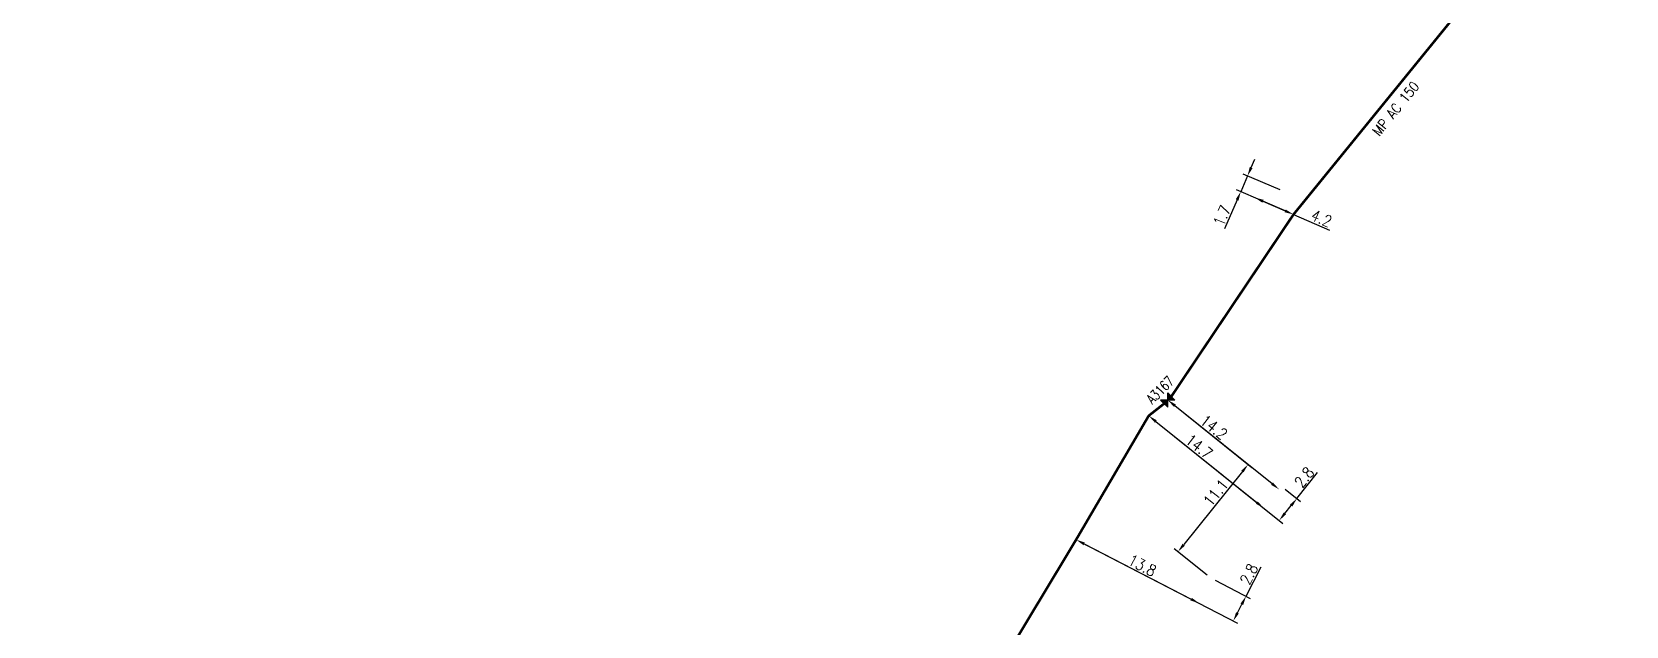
# Model space of a CAD drawing. Header units: millimetres. Extents: x 185000 to 186005, y 127000 to 128000.
# Drawn here: x 185225.9 to 185384, y 127500.2 to 127559.1 of the extents above; entities that cross this region are included whole.
import ezdxf
from ezdxf.enums import TextEntityAlignment as Align

# ---------------------------------------------------------------- set-up
doc = ezdxf.new("R2010")
doc.units = ezdxf.units.MM
doc.header["$PDMODE"] = 34
doc.layers.get('0').update_dxf_attribs({"linetype": 'CONTINUOUS'})
doc.layers.get('DEFPOINTS').update_dxf_attribs({"linetype": 'CONTINUOUS'})
doc.layers.add('G_120', color=4, linetype='CONTINUOUS')
doc.layers.add('G_300', color=7, linetype='CONTINUOUS')
doc.styles.get("Standard").update_dxf_attribs({"font": 'romans.shx', "width": 0.85})
doc.linetypes.add('G_TYPB_AP', pattern='A,5,-0.3,["o",Standard,S=1.5,R=0,X=0,Y=-0.5],-1.65', length=6.95)
doc.linetypes.add('G_TYPB_PE', pattern='A,5,-0.3,["o",Standard,S=1.5,R=0,X=0,Y=-0.5],-1.65', length=6.95)
doc.dimstyles.get("Standard").update_dxf_attribs({"dimtxt": 1.5, "dimasz": 1.2, "dimexe": 0.625, "dimexo": 0.625, "dimgap": 0.25, "dimtad": 1, "dimdec": 1, "dimzin": 0, "dimdsep": 46, "dimtxsty": 'Standard', "dimcen": -0.5, "dimadec": 0, "dimazin": 0, "dimtfac": 1, "dimtdec": 1, "dimtmove": 0, "dimatfit": 3, "dimfxl": 0, "dimtolj": 1, "dimtzin": 0, "dimarcsym": 0})

# ---------------------------------------------------------------- blocks, each defined once
blk = doc.blocks.new('*D324')
at = {"layer": 'DEFPOINTS', "color": 0, "linetype": 'Continuous', "ltscale": 0.5, "transparency": 16777216}
for p in [(185346.5, 127544.83), (185350.16, 127543.25), (185351.06, 127541.01)]:
    blk.add_point(p, dxfattribs=at)
at = {"layer": 'G_120', "color": 0, "linetype": 'Continuous', "lineweight": -2, "ltscale": 0.5, "transparency": 16777216}
for p, q in [((185346.86, 127545.66), (185347.22, 127546.49)), ((185346.5, 127544.83), (185345.83, 127543.27)), ((185349.73, 127543.44), (185346.07, 127545.02)), ((185350.63, 127541.19), (185345.4, 127543.46)), ((185345.47, 127542.45), (185344.22, 127539.57))]:
    blk.add_line(p, q, dxfattribs=at)
at = {"layer": 'G_120', "color": 0, "linetype": 'Continuous', "ltscale": 0.5, "transparency": 16777216}
for points in [[(185346.72, 127545.72), (185347, 127545.6), (185346.5, 127544.83)], [(185345.33, 127542.51), (185345.61, 127542.39), (185345.83, 127543.27)]]:
    blk.add_solid(points, dxfattribs=at)
at = {"layer": 'G_120', "color": 0, "linetype": 'Continuous', "ltscale": 0.5, "transparency": 16777216, "insert": (185343.98, 127540.89), "char_height": 1.125, "attachment_point": 5, "rotation": 66.571}
blk.add_mtext('\\A1;1.7', dxfattribs=at)
blk = doc.blocks.new('*D325')
at = {"layer": 'DEFPOINTS', "color": 0, "linetype": 'Continuous', "ltscale": 0.5, "transparency": 16777216}
for p in [(185347.21, 127542.68), (185347.21, 127542.68), (185351.06, 127541.01)]:
    blk.add_point(p, dxfattribs=at)
at = {"layer": 'G_120', "color": 0, "linetype": 'Continuous', "lineweight": -2, "ltscale": 0.5, "transparency": 16777216}
for p, q in [((185348.03, 127542.32), (185350.23, 127541.37)), ((185351.06, 127541.01), (185354.62, 127539.46))]:
    blk.add_line(p, q, dxfattribs=at)
at = {"layer": 'G_120', "color": 0, "linetype": 'Continuous', "ltscale": 0.5, "transparency": 16777216}
for points in [[(185348.09, 127542.46), (185347.97, 127542.18), (185347.21, 127542.68)], [(185350.29, 127541.5), (185350.17, 127541.23), (185351.06, 127541.01)]]:
    blk.add_solid(points, dxfattribs=at)
at = {"layer": 'G_120', "color": 0, "linetype": 'Continuous', "ltscale": 0.5, "transparency": 16777216, "insert": (185353.83, 127540.62), "char_height": 1.125, "attachment_point": 5, "rotation": 336.571}
blk.add_mtext('\\A1;4.2', dxfattribs=at)
blk = doc.blocks.new('*D446')
at = {"layer": 'DEFPOINTS', "color": 0, "linetype": 'Continuous', "ltscale": 0.5, "transparency": 16777216}
for p in [(185329.5, 127508.76), (185342.87, 127504.95), (185346.35, 127503.15)]:
    blk.add_point(p, dxfattribs=at)
at = {"layer": 'G_120', "color": 0, "linetype": 'Continuous', "lineweight": -2, "ltscale": 0.5, "transparency": 16777216}
for p, q in [((185329.91, 127508.55), (185345.5, 127500.49)), ((185346.35, 127503.15), (185347.85, 127506.06)), ((185343.28, 127504.73), (185346.77, 127502.93)), ((185345.5, 127501.5), (185345.94, 127502.35))]:
    blk.add_line(p, q, dxfattribs=at)
at = {"layer": 'G_120', "color": 0, "linetype": 'Continuous', "ltscale": 0.5, "transparency": 16777216}
for points in [[(185345.8, 127502.42), (185346.07, 127502.28), (185346.35, 127503.15)], [(185345.37, 127501.57), (185345.63, 127501.43), (185345.09, 127500.7)]]:
    blk.add_solid(points, dxfattribs=at)
at = {"layer": 'G_120', "color": 0, "linetype": 'Continuous', "ltscale": 0.5, "transparency": 16777216, "insert": (185346.64, 127505.35), "char_height": 1.125, "attachment_point": 5, "rotation": 62.6698}
blk.add_mtext('\\A1;2.8', dxfattribs=at)
blk = doc.blocks.new('*D447')
at = {"layer": 'DEFPOINTS', "color": 0, "linetype": 'Continuous', "ltscale": 0.5, "transparency": 16777216}
for p in [(185329.5, 127508.76), (185341.71, 127502.45), (185341.71, 127502.45)]:
    blk.add_point(p, dxfattribs=at)
at = {"layer": 'G_120', "color": 0, "linetype": 'Continuous', "lineweight": -2, "ltscale": 0.5, "transparency": 16777216}
blk.add_line((185330.3, 127508.35), (185340.91, 127502.86), dxfattribs=at)
at = {"layer": 'G_120', "color": 0, "linetype": 'Continuous', "ltscale": 0.5, "transparency": 16777216}
for points in [[(185330.36, 127508.48), (185330.23, 127508.21), (185329.5, 127508.76)], [(185340.98, 127502.99), (185340.84, 127502.73), (185341.71, 127502.45)]]:
    blk.add_solid(points, dxfattribs=at)
at = {"layer": 'G_120', "color": 0, "linetype": 'Continuous', "ltscale": 0.5, "transparency": 16777216, "insert": (185336.06, 127506.21), "char_height": 1.125, "attachment_point": 5, "rotation": 332.6698}
blk.add_mtext('\\A1;13.8', dxfattribs=at)
blk = doc.blocks.new('*D448')
at = {"layer": 'DEFPOINTS', "color": 0, "linetype": 'Continuous', "ltscale": 0.5, "transparency": 16777216}
for p in [(185336.7, 127521.05), (185349.88, 127514.06), (185351.39, 127512.84)]:
    blk.add_point(p, dxfattribs=at)
at = {"layer": 'G_120', "color": 0, "linetype": 'Continuous', "lineweight": -2, "ltscale": 0.5, "transparency": 16777216}
for p, q in [((185337.06, 127520.75), (185350.01, 127510.37)), ((185351.39, 127512.84), (185353.45, 127515.41)), ((185350.24, 127513.77), (185351.76, 127512.55)), ((185350.2, 127511.36), (185350.83, 127512.14))]:
    blk.add_line(p, q, dxfattribs=at)
at = {"layer": 'G_120', "color": 0, "linetype": 'Continuous', "ltscale": 0.5, "transparency": 16777216}
for points in [[(185350.71, 127512.24), (185350.95, 127512.05), (185351.39, 127512.84)], [(185350.09, 127511.46), (185350.32, 127511.27), (185349.64, 127510.66)]]:
    blk.add_solid(points, dxfattribs=at)
at = {"layer": 'G_120', "color": 0, "linetype": 'Continuous', "ltscale": 0.5, "transparency": 16777216, "insert": (185352.12, 127514.95), "char_height": 1.125, "attachment_point": 5, "rotation": 51.2455}
blk.add_mtext('\\A1;2.8', dxfattribs=at)
blk = doc.blocks.new('*D449')
at = {"layer": 'DEFPOINTS', "color": 0, "linetype": 'Continuous', "ltscale": 0.5, "transparency": 16777216}
for p in [(185336.7, 127521.05), (185348.12, 127511.88), (185348.12, 127511.88)]:
    blk.add_point(p, dxfattribs=at)
at = {"layer": 'G_120', "color": 0, "linetype": 'Continuous', "lineweight": -2, "ltscale": 0.5, "transparency": 16777216}
blk.add_line((185337.4, 127520.48), (185347.42, 127512.44), dxfattribs=at)
at = {"layer": 'G_120', "color": 0, "linetype": 'Continuous', "ltscale": 0.5, "transparency": 16777216}
for points in [[(185337.49, 127520.6), (185337.31, 127520.37), (185336.7, 127521.05)], [(185347.51, 127512.56), (185347.33, 127512.32), (185348.12, 127511.88)]]:
    blk.add_solid(points, dxfattribs=at)
at = {"layer": 'G_120', "color": 0, "linetype": 'Continuous', "ltscale": 0.5, "transparency": 16777216, "insert": (185341.69, 127518), "char_height": 1.125, "attachment_point": 5, "rotation": 321.2455}
blk.add_mtext('\\A1;14.7', dxfattribs=at)
blk = doc.blocks.new('*D596')
at = {"layer": 'DEFPOINTS', "color": 0, "ltscale": 0.5, "transparency": 16777216}
for p in [(185338.59, 127522.61), (185339.61, 127507.57), (185342.87, 127504.95)]:
    blk.add_point(p, dxfattribs=at)
at = {"layer": 'G_300', "color": 0, "lineweight": -2, "ltscale": 0.5, "transparency": 16777216}
for p, q in [((185338.96, 127522.32), (185346.92, 127515.93)), ((185345.99, 127515.52), (185340.17, 127508.27)), ((185342.5, 127505.24), (185339.24, 127507.86))]:
    blk.add_line(p, q, dxfattribs=at)
at = {"layer": 'G_300', "color": 0, "ltscale": 0.5, "transparency": 16777216}
for points in [[(185345.88, 127515.61), (185346.11, 127515.43), (185346.56, 127516.22)], [(185340.05, 127508.36), (185340.29, 127508.17), (185339.61, 127507.57)]]:
    blk.add_solid(points, dxfattribs=at)
at = {"layer": 'G_300', "color": 0, "ltscale": 0.5, "transparency": 16777216, "insert": (185343.35, 127513.42), "char_height": 1.125, "attachment_point": 5, "rotation": 51.2455}
blk.add_mtext('\\A1;11.1', dxfattribs=at)
blk = doc.blocks.new('*D597')
at = {"layer": 'DEFPOINTS', "color": 0, "ltscale": 0.5, "transparency": 16777216}
for p in [(185338.59, 127522.61), (185349.63, 127513.75), (185349.63, 127513.75)]:
    blk.add_point(p, dxfattribs=at)
at = {"layer": 'G_300', "color": 0, "lineweight": -2, "ltscale": 0.5, "transparency": 16777216}
blk.add_line((185339.3, 127522.05), (185348.93, 127514.32), dxfattribs=at)
at = {"layer": 'G_300', "color": 0, "ltscale": 0.5, "transparency": 16777216}
for points in [[(185339.39, 127522.17), (185339.2, 127521.93), (185338.59, 127522.61)], [(185349.02, 127514.43), (185348.83, 127514.2), (185349.63, 127513.75)]]:
    blk.add_solid(points, dxfattribs=at)
at = {"layer": 'G_300', "color": 0, "ltscale": 0.5, "transparency": 16777216, "insert": (185343.16, 127519.91), "char_height": 1.125, "attachment_point": 5, "rotation": 321.2455}
blk.add_mtext('\\A1;14.2', dxfattribs=at)
blk = doc.blocks.new('G_300_04')
at = {"linetype": 'Continuous'}
h = blk.add_hatch(color=0, dxfattribs=at)
h.paths.add_polyline_path([(-0.5, 0.5), (-0.5, -0.5), (0, 0)])
h.paths.add_polyline_path([(0.5, 0.5), (0, 0), (0.5, -0.5)])
at = {"color": 0, "linetype": 'Continuous', "flags": 128}
blk.add_lwpolyline([(-0.5, -0.5), (0.5, 0.5), (0.5, -0.5), (-0.5, 0.5)], close=True, dxfattribs=at)
at = {"color": 0, "linetype": 'Continuous', "width": 0.75}
blk.add_attdef('NUM', text='', height=1, dxfattribs=at).set_placement((0, 1.78), align=Align.MIDDLE_CENTER)
at = {"color": 0, "linetype": 'Continuous', "width": 0.75, "flags": 3}
for tag, p in [('DEF_LEG', (0, -5)), ('DEF_COUP', (0, -7.5)), ('DEF_TYPE', (0, -10))]:
    blk.add_attdef(tag, text='', height=1.2, dxfattribs=at).set_placement(p, align=Align.MIDDLE)

msp = doc.modelspace()

# ---------------------------------------------------------------- linework, layer by layer
at = {"layer": 'G_120', "linetype": 'G_TYPB_AP', "flags": 128}
for points in [[(185338.95, 127522.97, 0.25, 0.25, 0), (185351.06, 127541.01, 0.25, 0.25, 0), (185367.4, 127561.09, 0.25, 0.25, 0), (185373.97, 127568.72, 0.25, 0.25, -0.014526), (185373.99, 127568.74, 0.25, 0.25, 0), (185376.14, 127570.96, 0.25, 0.25, 0), (185390.61, 127586.19, 0.25, 0.25, 0), (185396.58, 127593.02, 0.25, 0.25, 0), (185404.57, 127603.1, 0.25, 0.25, 0), (185418.87, 127619.31, 0.25, 0.25, 0), (185421.67, 127622.1, 0.25, 0.25, 0), (185431.72, 127633.47, 0.25, 0.25, 0), (185443.58, 127646.69, 0.25, 0.25, 0), (185444.5, 127647.87, 0, 0, 0)], [(185080.42, 127000, 0.25, 0.25, 0), (185081.56, 127010.06, 0.25, 0.25, 0), (185082.64, 127019.74, 0.25, 0.25, 0), (185085.52, 127035.22, 0.25, 0.25, 0), (185088.29, 127045.19, 0.25, 0.25, 0), (185088.29, 127045.19, 0.25, 0.25, 0), (185095.46, 127068.82, 0.25, 0.25, 0), (185098.3, 127078.41, 0.25, 0.25, 0), (185102.04, 127089.78, 0.25, 0.25, 0), (185102.99, 127092.47, 0.25, 0.25, 0), (185112.58, 127118.32, 0.25, 0.25, 0), (185121.35, 127136.93, 0.25, 0.25, 0), (185125.1, 127146.13, 0.25, 0.25, 0), (185129.28, 127157.76, 0.25, 0.25, 0), (185133.32, 127169.08, 0.25, 0.25, 0), (185138.27, 127180.01, 0.25, 0.25, 0), (185143.82, 127190.79, 0.25, 0.25, 0), (185160.17, 127219.65, 0.25, 0.25, 0), (185163.5, 127224.36, 0.25, 0.25, 0), (185175.11, 127244.46, 0.25, 0.25, 0), (185181.73, 127256.44, 0.25, 0.25, 0), (185201.08, 127288.13, 0.25, 0.25, 0), (185225.01, 127329.72, 0.25, 0.25, 0), (185229.88, 127338.42, 0.25, 0.25, 0), (185260.61, 127390.03, 0.25, 0.25, 0), (185278.63, 127421.26, 0.25, 0.25, 0), (185310.41, 127477.06, 0.25, 0.25, 0), (185329.5, 127508.76, 0.25, 0.25, 0), (185336.7, 127521.05, 0.25, 0.25, 0), (185338.24, 127522.26, 0.25, 0.25, 0)]]:
    msp.add_lwpolyline(points, format="xyseb", dxfattribs=at)

# ---------------------------------------------------------------- block references
at = {"layer": 'G_300', "ltscale": 0.5}
ref = msp.add_blockref('G_300_04', (185338.59, 127522.61), dxfattribs=dict(at, rotation=44.9587859061418))
ref.add_attrib('NUM', 'A3167', dxfattribs={"layer": '0', "color": 0, "linetype": 'Continuous', "height": 1, "rotation": 44.9588, "width": 0.75}).set_placement((185337.83, 127523.6), align=Align.MIDDLE_CENTER)

# ---------------------------------------------------------------- texts
at = {"layer": 'G_120', "linetype": 'G_TYPB_PE', "width": 0.85}
msp.add_text('MP AC 150', height=1, rotation=50.8718, dxfattribs=at).set_placement((185361.2, 127551.51), align=Align.MIDDLE)

# ---------------------------------------------------------------- dimensions: what is measured, and where the dimension line sits
at = {"layer": 'G_120', "linetype": 'Continuous', "ltscale": 0.5}
for base, p1, p2, angle, picture, middle in [((185346.5, 127544.83), (185351.06, 127541.01), (185350.16, 127543.25), 246.571, '*D324', (185344.67, 127540.59)), ((185347.21, 127542.68), (185351.06, 127541.01), (185347.21, 127542.68), 336.571, '*D325', (185353.53, 127539.94)), ((185351.39, 127512.84), (185336.7, 127521.05), (185349.88, 127514.06), 231.2455, '*D448', (185352.71, 127514.48)), ((185348.12224391, 127511.87746019), (185336.6976517, 127521.04813044), (185348.12224391, 127511.87746019), 141.24552976, '*D449', (185341.22051263, 127517.41757056)), ((185346.35, 127503.15), (185329.5, 127508.76), (185342.87, 127504.95), 242.6698, '*D446', (185347.31, 127505)), ((185341.71, 127502.45), (185329.5, 127508.76), (185341.71, 127502.45), 152.6698, '*D447', (185335.72, 127505.55))]:
    dim = msp.add_linear_dim(base=base, p1=p1, p2=p2, angle=angle, dimstyle='Standard', override={"dimscale": 0.75}, dxfattribs=at)
    dim.commit()
    dim.dimension.update_dxf_attribs({"geometry": picture, "text_midpoint": middle, "dimtype": 160})
at = {"layer": 'G_300', "ltscale": 0.5}
for base, p2, angle, picture, middle in [((185339.61, 127507.57), (185342.87, 127504.95), 51.2455, '*D596', (185343.93, 127512.95)), ((185349.63, 127513.75), (185349.63, 127513.75), 141.2455, '*D597', (185342.69, 127519.32))]:
    dim = msp.add_linear_dim(base=base, p1=(185338.59, 127522.61), p2=p2, angle=angle, dimstyle='Standard', override={"dimscale": 0.75, "dimatfit": 0}, dxfattribs=at)
    dim.commit()
    dim.dimension.update_dxf_attribs({"geometry": picture, "text_midpoint": middle, "dimtype": 160})

doc.saveas('drawing.dxf')
